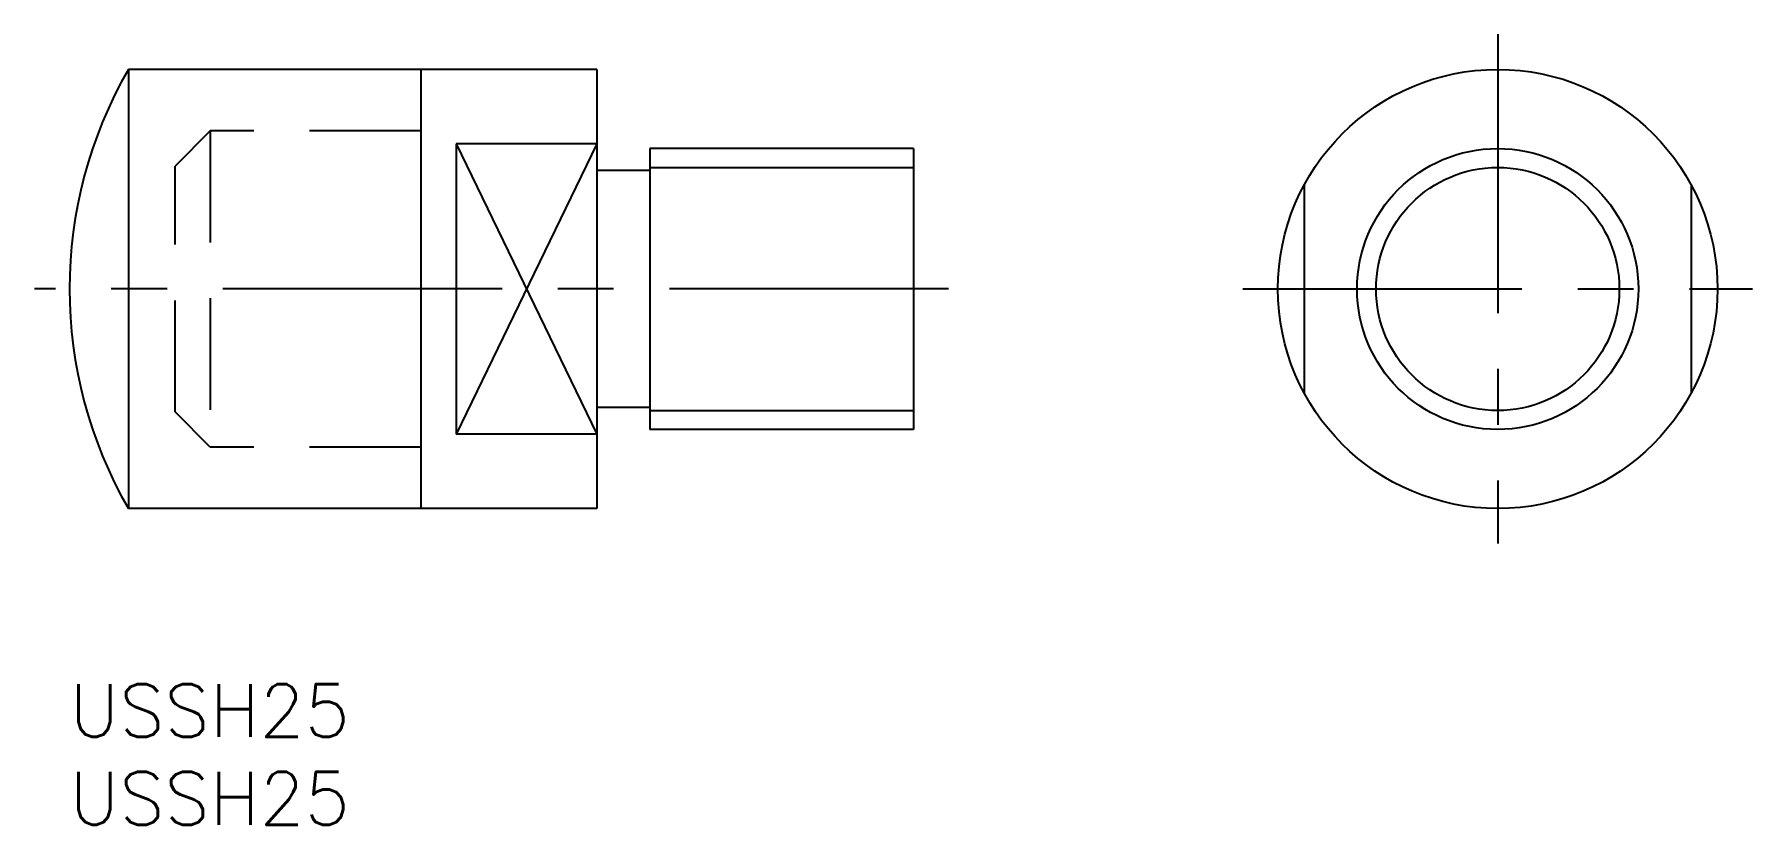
# Model space of a CAD drawing. Extents: x -2 to 95.7, y -8 to 37.
import ezdxf

# ---------------------------------------------------------------- set-up
doc = ezdxf.new("R2010")
doc.units = 0
doc.header["$LTSCALE"] = 0.5
doc.linetypes.add('CENTER', pattern=[50.8, 31.75, -6.35, 6.35, -6.35])
doc.linetypes.add('DASHED', pattern=[19.05, 12.7, -6.35])
for name, color, linetype in [('MSM_CENTER', 1, 'CENTER'), ('MSM_CONTINUOUS', 7, 'CONTINUOUS'), ('MSM_DASHED', 4, 'DASHED'), ('MSM_NARROW', 5, 'CONTINUOUS'), ('MSM_PART_NUMBER', 7, 'CONTINUOUS')]:
    doc.layers.add(name, color=color, linetype=linetype)
doc.styles.get("Standard").update_dxf_attribs({"font": 'txt.shx', "height": 3, "bigfont": 'bigfont.shx'})

# ---------------------------------------------------------------- blocks, each defined once
blk = doc.blocks.new('*U3')
at = {"layer": 'MSM_PART_NUMBER'}
blk.add_text('USSH25', height=3, dxfattribs=at).set_placement((0, -3))
blk = doc.blocks.new('*U4')
at = {"layer": 'MSM_PART_NUMBER'}
blk.add_text('USSH25', height=3, dxfattribs=at).set_placement((0, -8))

msp = doc.modelspace()

# ---------------------------------------------------------------- linework, layer by layer
at = {"layer": 'MSM_CENTER'}
for p, q in [((81.233, 37), (81.233, 8)), ((50, 22.5), (-2, 22.5)), ((66.733, 22.5), (95.733, 22.5))]:
    msp.add_line(p, q, dxfattribs=at)
at = {"layer": 'MSM_CONTINUOUS'}
for p, q in [((30, 35), (3.349, 35)), ((3.349, 35), (3.349, 10)), ((20, 10), (20, 35)), ((30, 35), (30, 10)), ((22, 30.768), (22, 14.232)), ((30, 30.768), (22, 30.768)), ((48, 30.5), (33, 30.5)), ((33, 30.5), (33, 14.5)), ((48, 30.5), (48, 14.5)), ((33, 29.25), (30, 29.25)), ((70.233, 28.437), (70.233, 16.563)), ((92.233, 28.437), (92.233, 16.563)), ((33, 15.75), (30, 15.75)), ((30, 14.232), (22, 14.232)), ((48, 14.5), (33, 14.5)), ((30, 10), (3.349, 10))]:
    msp.add_line(p, q, dxfattribs=at)
for radius in [12.5, 8]:
    msp.add_circle((81.233, 22.5), radius, dxfattribs=at)
msp.add_arc((25, 22.5), 25, 150, 210, dxfattribs=at)
at = {"layer": 'MSM_DASHED'}
for p, q in [((8, 31.5), (6, 29.5)), ((20, 31.5), (8, 31.5)), ((8, 31.5), (8, 13.5)), ((6, 15.5), (6, 29.5)), ((8, 13.5), (6, 15.5)), ((20, 13.5), (8, 13.5))]:
    msp.add_line(p, q, dxfattribs=at)
at = {"layer": 'MSM_NARROW'}
for p, q in [((30, 30.768), (22, 14.232)), ((22, 30.768), (30, 14.232)), ((33, 29.417), (48, 29.417)), ((33, 15.583), (48, 15.583))]:
    msp.add_line(p, q, dxfattribs=at)
msp.add_circle((81.233, 22.5), 6.918, dxfattribs=at)

# ---------------------------------------------------------------- block references
at = {"layer": 'MSM_CONTINUOUS'}
for name in ['*U3', '*U4']:
    msp.add_blockref(name, (0, 0), dxfattribs=at)

doc.saveas('drawing.dxf')
